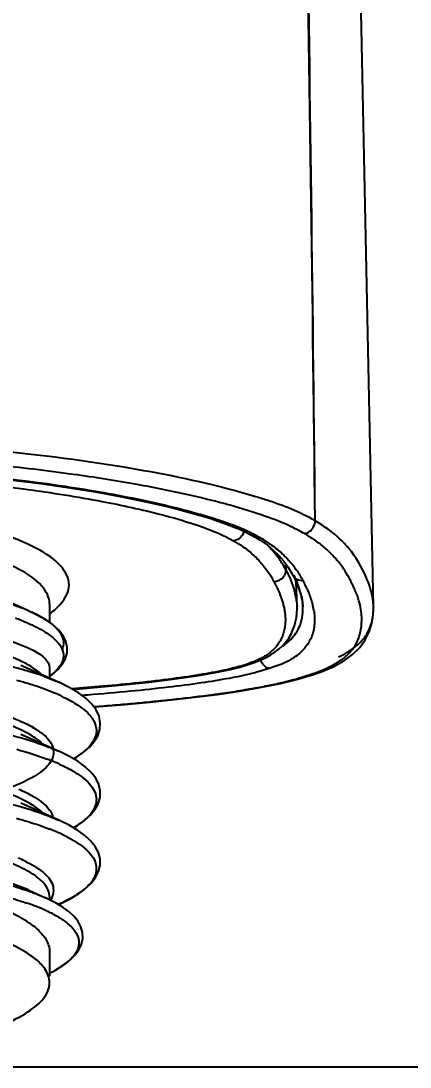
# Model space of a CAD drawing. Extents: x 11295 to 11888, y -24362 to -23942.
# Drawn here: x 11481.73 to 11491.71, y -24295.94 to -24269.13 of the extents above; entities that cross this region are included whole.
import ezdxf

# ---------------------------------------------------------------- set-up
doc = ezdxf.new("R2010")
doc.units = 0
doc.header["$MEASUREMENT"] = 0
doc.layers.get('0').update_dxf_attribs({"linetype": 'CONTINUOUS'})
doc.layers.get('DEFPOINTS').update_dxf_attribs({"linetype": 'CONTINUOUS'})
doc.layers.add('\\M+5B3DF\\M+5B4E7\\M+5CFDF', color=3, linetype='CONTINUOUS', lineweight=18)
doc.styles.add('\\M+5CAFD\\M+5D7D6', font='txt.shx')
doc.dimstyles.new('X\\M+5B3DF\\M+5B4E7\\M+5D1F9\\M+5CABD', dxfattribs={"dimtxt": 2, "dimasz": 1.5, "dimexe": 0.5, "dimexo": 0, "dimgap": 1, "dimtad": 1, "dimtoh": 1, "dimdec": 1, "dimzin": 1, "dimdsep": 46, "dimtxsty": '\\M+5CAFD\\M+5D7D6', "dimcen": 0, "dimadec": 0, "dimazin": 0, "dimtfac": 1, "dimtdec": 1, "dimtmove": 0, "dimatfit": 3, "dimfxl": 0, "dimtolj": 1, "dimtzin": 0, "dimarcsym": 0})

# ---------------------------------------------------------------- blocks, each defined once
blk = doc.blocks.new('*D3')
at = {"layer": '\\M+5B3DF\\M+5B4E7\\M+5CFDF', "color": 0, "lineweight": -2}
for p, q in [((11473.477, -24052.694), (11536.8, -24052.694)), ((11536.3, -24054.194), (11536.3, -24294.437)), ((11473.406, -24295.937), (11536.8, -24295.937))]:
    blk.add_line(p, q, dxfattribs=at)
at = {"layer": '\\M+5B3DF\\M+5B4E7\\M+5CFDF', "color": 0}
for points in [[(11536.05, -24054.194), (11536.55, -24054.194), (11536.3, -24052.694)], [(11536.05, -24294.437), (11536.55, -24294.437), (11536.3, -24295.937)]]:
    blk.add_solid(points, dxfattribs=at)
at = {"layer": 'DEFPOINTS', "color": 0}
for p in [(11473.477, -24052.694), (11473.406, -24295.937), (11536.3, -24295.937)]:
    blk.add_point(p, dxfattribs=at)
at = {"layer": '\\M+5B3DF\\M+5B4E7\\M+5CFDF', "color": 0, "insert": (11532.3, -24163.283), "char_height": 6, "attachment_point": 5, "rotation": 90, "style": '\\M+5CAFD\\M+5D7D6'}
blk.add_mtext('\\A1;243', dxfattribs=at)

msp = doc.modelspace()

# ---------------------------------------------------------------- linework, layer by layer
at = {"color": 7, "linetype": 'Continuous'}
for p, q in [((11490.768, -24284.149), (11489.77, -24236.035)), ((11488.041, -24282.561), (11488.2, -24282.692)), ((11488.513, -24283.037), (11488.518, -24283.193)), ((11488.581, -24283.13), (11488.679, -24283.292)), ((11488.679, -24283.292), (11488.7, -24283.331)), ((11488.809, -24284.135), (11488.787, -24283.51)), ((11481.945, -24284.256), (11481.359, -24283.995)), ((11488.798, -24283.999), (11488.809, -24284.135)), ((11481.945, -24284.256), (11482.01, -24284.285)), ((11482.466, -24284.07), (11482.466, -24284.547)), ((11488.81, -24284.197), (11488.809, -24284.135)), ((11488.95, -24284.037), (11488.96, -24284.15)), ((11488.96, -24284.155), (11488.96, -24284.151)), ((11490.768, -24284.17), (11490.768, -24284.149)), ((11482.677, -24285.752), (11482.791, -24285.617)), ((11482.697, -24286.078), (11481.729, -24285.647)), ((11482.162, -24285.793), (11482.027, -24285.701)), ((11482.268, -24285.884), (11482.162, -24285.793)), ((11482.466, -24285.716), (11482.466, -24285.975)), ((11488.097, -24285.729), (11487.815, -24285.814)), ((11488.32, -24285.654), (11488.097, -24285.729)), ((11488.831, -24286), (11489.189, -24285.89)), ((11489.179, -24285.894), (11489.428, -24285.81)), ((11488.387, -24286.11), (11488.831, -24286)), ((11482.697, -24287.845), (11481.729, -24287.414)), ((11482.979, -24287.983), (11482.7, -24287.846)), ((11482.699, -24289.612), (11481.729, -24289.18)), ((11482.968, -24289.744), (11482.699, -24289.612)), ((11482.372, -24291.299), (11482.3, -24291.209)), ((11481.917, -24291.401), (11482.359, -24291.6)), ((11482.466, -24291.567), (11482.455, -24291.479)), ((11482.413, -24291.625), (11482.359, -24291.6)), ((11482.631, -24291.736), (11482.413, -24291.625)), ((11482.466, -24291.567), (11482.466, -24291.652)), ((11482.705, -24291.766), (11482.697, -24291.77)), ((11482.466, -24292.989), (11482.466, -24293.609)), ((11482.766, -24293.363), (11482.638, -24293.442)), ((11482.466, -24293.533), (11482.62, -24293.453))]:
    msp.add_line(p, q, dxfattribs=at)
for points in [[(11473.467, -24280.444), (11473.873, -24280.446), (11474.933, -24280.459), (11475.965, -24280.486), (11476.966, -24280.526), (11477.933, -24280.578), (11478.866, -24280.641), (11479.765, -24280.715), (11480.627, -24280.797), (11481.452, -24280.889), (11482.239, -24280.989), (11482.986, -24281.097), (11483.692, -24281.212), (11484.357, -24281.334), (11484.979, -24281.462), (11485.557, -24281.596), (11486.089, -24281.734), (11486.571, -24281.878), (11487.001, -24282.026)], [(11487.001, -24282.026), (11487.373, -24282.176), (11487.679, -24282.326), (11487.721, -24282.35)], [(11487.724, -24282.352), (11487.864, -24282.437), (11488.041, -24282.561)], [(11488.2, -24282.692), (11488.342, -24282.83), (11488.469, -24282.975), (11488.581, -24283.13)], [(11488.702, -24283.334), (11488.755, -24283.438), (11488.811, -24283.562)], [(11488.811, -24283.562), (11488.859, -24283.684), (11488.899, -24283.806)], [(11488.899, -24283.806), (11488.93, -24283.923), (11488.95, -24284.037)], [(11482.708, -24284.753), (11482.565, -24284.618), (11482.384, -24284.488), (11482.165, -24284.362), (11482.01, -24284.285)], [(11488.704, -24284.74), (11488.743, -24284.634), (11488.773, -24284.525), (11488.794, -24284.416), (11488.806, -24284.307), (11488.81, -24284.197)], [(11490.006, -24285.534), (11490.233, -24285.37), (11490.417, -24285.191), (11490.559, -24284.995), (11490.663, -24284.784), (11490.728, -24284.563), (11490.762, -24284.339), (11490.768, -24284.17)], [(11482.791, -24285.617), (11482.871, -24285.474), (11482.914, -24285.327), (11482.918, -24285.179), (11482.884, -24285.033), (11482.814, -24284.891), (11482.708, -24284.753)], [(11488.525, -24285.043), (11488.595, -24284.946), (11488.655, -24284.844), (11488.704, -24284.74)], [(11488.353, -24285.221), (11488.444, -24285.134), (11488.525, -24285.043)], [(11487.884, -24285.508), (11488.018, -24285.445), (11488.14, -24285.376), (11488.252, -24285.301), (11488.353, -24285.221)], [(11487.341, -24285.69), (11487.558, -24285.625), (11487.593, -24285.613)], [(11487.582, -24285.617), (11487.738, -24285.566), (11487.884, -24285.508)], [(11489.428, -24285.81), (11489.736, -24285.681), (11490.006, -24285.534)], [(11482.466, -24285.922), (11482.53, -24285.879), (11482.677, -24285.752)], [(11483.049, -24286.258), (11483.234, -24286.244), (11483.608, -24286.213), (11483.973, -24286.181), (11484.331, -24286.147), (11484.68, -24286.112), (11485.02, -24286.075), (11485.352, -24286.036), (11485.674, -24285.995), (11485.986, -24285.951), (11486.286, -24285.906), (11486.573, -24285.857), (11486.845, -24285.806), (11487.102, -24285.75), (11487.341, -24285.69)], [(11483.205, -24286.351), (11482.985, -24286.219), (11482.7, -24286.079)], [(11487.383, -24286.299), (11487.902, -24286.209), (11488.387, -24286.11)], [(11483.077, -24288.041), (11483.151, -24287.998), (11483.331, -24287.874), (11483.484, -24287.741), (11483.608, -24287.6), (11483.698, -24287.449), (11483.753, -24287.286), (11483.765, -24287.116), (11483.732, -24286.948), (11483.657, -24286.788), (11483.542, -24286.634), (11483.39, -24286.488), (11483.205, -24286.351)], [(11483.6, -24286.712), (11483.731, -24286.703), (11484.392, -24286.648), (11485.033, -24286.589), (11485.655, -24286.525), (11486.254, -24286.456), (11486.831, -24286.381), (11487.383, -24286.299)], [(11483.076, -24289.807), (11483.181, -24289.746), (11483.358, -24289.619), (11483.507, -24289.485), (11483.625, -24289.342), (11483.71, -24289.191), (11483.758, -24289.029), (11483.763, -24288.861), (11483.725, -24288.696), (11483.647, -24288.539), (11483.532, -24288.389), (11483.38, -24288.247), (11483.197, -24288.112), (11482.979, -24287.983)], [(11482.705, -24291.766), (11482.77, -24291.736), (11483.009, -24291.616), (11483.212, -24291.492), (11483.386, -24291.363), (11483.531, -24291.226), (11483.643, -24291.082), (11483.721, -24290.93), (11483.762, -24290.768), (11483.76, -24290.602), (11483.717, -24290.441), (11483.635, -24290.287), (11483.518, -24290.141), (11483.367, -24290.002), (11483.184, -24289.871), (11482.968, -24289.744)], [(11482.62, -24293.453), (11482.815, -24293.332), (11482.979, -24293.207), (11483.113, -24293.074), (11483.215, -24292.935), (11483.283, -24292.791), (11483.315, -24292.642), (11483.309, -24292.491), (11483.268, -24292.347), (11483.196, -24292.211), (11483.095, -24292.084), (11482.967, -24291.963), (11482.813, -24291.847), (11482.631, -24291.736)]]:
    msp.add_lwpolyline(points, dxfattribs=at)
for centre, radius, start, end in [((11486.131, -24285.416), 3.498, 56.8562, 60.104), ((11486.278, -24284.363), 2.526, 34.5893, 44.7236), ((11485.976, -24284.708), 2.55, 42.1563, 49.5986), ((11486.149, -24284.451), 2.682, 27.9871, 34.5694), ((11485.935, -24284.676), 3.101, 22.7822, 25.5418), ((11486.559, -24284.758), 2.724, 27.9694, 31.3606), ((11485.965, -24285.079), 3.399, 25.8634, 28.0672), ((11488.211, -24283.2), 0.303, 271.8115, 281.8746), ((11486.861, -24284.273), 1.957, 12.6121, 15.806), ((11486.22, -24284.956), 3.116, 23.5664, 25.8623), ((11487.11, -24284.219), 1.702, 7.4059, 12.6605), ((11479.949, -24288.751), 4.918, 66.0541, 68.6329), ((11487.521, -24284.2), 1.439, 1.9668, 5.4391), ((11487.461, -24284.536), 1.803, 9.8213, 12.9743), ((11479.541, -24290.11), 6.031, 68.6117, 70.1552), ((11488.223, -24284.535), 1.032, 330.2501, 334.6603), ((11480.538, -24288.082), 2.809, 57.9883, 61.69), ((11486.388, -24282.418), 3.389, 286.6052, 289.0501), ((11486.771, -24283.139), 2.586, 286.2575, 287.9021), ((11479.822, -24292.783), 7.298, 69.8437, 72.1473), ((11478.6, -24297.089), 11.463, 74.0098, 74.6987), ((11479.152, -24295.19), 9.486, 72.1532, 74.0557), ((11479.822, -24293.107), 7.298, 69.8437, 72.1473), ((11480.269, -24291.887), 5.999, 67.2445, 69.8376), ((11480.771, -24290.698), 4.708, 64.2486, 67.2826), ((11480.583, -24289.737), 2.892, 59.3, 63.249), ((11480.112, -24294.075), 6.448, 68.6937, 69.1748), ((11480.363, -24293.435), 5.76, 67.2812, 68.7096), ((11480.593, -24292.883), 5.163, 66.5122, 67.2668), ((11480.733, -24292.561), 4.811, 65.573, 66.5137), ((11480.083, -24292.522), 4.026, 63.785, 66.6507), ((11480.361, -24291.957), 3.397, 60.3794, 63.7854), ((11480.424, -24295.063), 5.609, 67.3515, 68.5987), ((11480.655, -24294.51), 5.009, 65.7774, 67.3549), ((11480.777, -24294.235), 4.709, 65.5832, 65.7624), ((11480.949, -24293.865), 4.301, 62.6515, 65.6234), ((11480.019, -24294.442), 4.193, 64.2863, 66.926), ((11479.796, -24297.854), 6.462, 69.7278, 71.2132), ((11480.042, -24297.186), 5.75, 68.9085, 69.7133), ((11480.311, -24296.495), 5.009, 66.304, 68.9373), ((11480.633, -24295.747), 4.194, 65.2401, 66.2329), ((11480.781, -24295.426), 3.842, 64.1893, 65.2428), ((11480.997, -24294.983), 3.348, 61.9003, 64.213), ((11481.002, -24290.6), 3.28, 296.5157, 299.2232), ((11481.196, -24290.953), 2.877, 299.2699, 300.0752)]:
    msp.add_arc(centre, radius, start, end, dxfattribs=at)
for points, start_tangent, end_tangent in [([(11489.274, -24281.944), (11488.713, -24246.595), (11487.836, -24213.718), (11486.94, -24183.366)], (-0.010381, 0.999946), (-0.021969, 0.999759)), ([(11489.274, -24281.944), (11489.019, -24263.215), (11488.709, -24246.3), (11488.351, -24231.039), (11487.855, -24213.348), (11487.372, -24197.358), (11487.028, -24183.365)], (-0.011565, 0.999933), (-0.019333, 0.999813)), ([(11488.034, -24281.414), (11487.72, -24281.316), (11484.881, -24280.659), (11481.232, -24280.161), (11477.57, -24279.887), (11473.277, -24279.782), (11469.077, -24279.9), (11465.403, -24280.189), (11461.377, -24280.785), (11459.036, -24281.373), (11458.878, -24281.425)], (-0.951046, 0.309049), (-0.949379, -0.314132)), ([(11486.934, -24281.501), (11486.02, -24281.277), (11484.71, -24281.013), (11483.068, -24280.753), (11481.051, -24280.512), (11478.619, -24280.311), (11475.818, -24280.178), (11473.666, -24280.142)], (-0.965753, 0.259461), (-0.999996, 0.002909)), ([(11487.144, -24282.047), (11486.673, -24281.887), (11484.836, -24281.416), (11482.871, -24281.067), (11480.352, -24280.759), (11477.203, -24280.529), (11473.467, -24280.435)], (-0.936873, 0.349671), (-0.999981, 0.006155)), ([(11473.466, -24280.616), (11476.439, -24280.678), (11479.293, -24280.856), (11481.736, -24281.117), (11483.703, -24281.426), (11485.248, -24281.761), (11486.402, -24282.108), (11487.181, -24282.453)], (1, -0.000404), (0.866923, -0.498441)), ([(11482.966, -24283.584), (11482.761, -24283.114), (11482.149, -24282.66), (11481.157, -24282.247), (11479.828, -24281.892), (11478.221, -24281.611), (11476.405, -24281.417), (11474.46, -24281.318), (11472.472, -24281.318), (11470.527, -24281.417), (11468.711, -24281.611), (11467.103, -24281.892), (11465.774, -24282.247), (11464.783, -24282.66), (11464.17, -24283.114), (11463.966, -24283.584)], (0, 1), (0, -1)), ([(11488.644, -24282.087), (11487.976, -24281.82), (11487.092, -24281.544), (11486.934, -24281.501)], (-0.906511, 0.422183), (-0.965753, 0.259461)), ([(11489.274, -24281.944), (11488.034, -24281.414)], (-0.864514, 0.502608), (-0.951046, 0.309049)), ([(11482.466, -24284.07), (11482.269, -24283.621), (11481.688, -24283.192), (11480.747, -24282.801), (11479.488, -24282.465), (11477.966, -24282.2), (11476.247, -24282.016), (11474.407, -24281.923), (11472.525, -24281.923), (11470.685, -24282.016), (11468.966, -24282.2), (11467.444, -24282.465), (11466.185, -24282.801), (11465.244, -24283.192), (11464.663, -24283.621), (11464.466, -24284.07)], (0, 1), (0, -1)), ([(11487.545, -24282.213), (11487.144, -24282.047)], (-0.907381, 0.42031), (-0.936873, 0.349671)), ([(11488.997, -24282.269), (11488.682, -24282.105), (11488.644, -24282.087)], (-0.868111, 0.496369), (-0.906511, 0.422183)), ([(11488.997, -24282.269), (11489.133, -24282.212), (11489.234, -24282.094), (11489.274, -24281.944)], (0.99047, 0.137729), (0.031463, 0.999505)), ([(11489.908, -24282.41), (11489.274, -24281.944)], (-0.729842, 0.683615), (-0.865031, 0.501718)), ([(11487.448, -24282.213), (11487.427, -24282.272), (11487.325, -24282.396), (11487.181, -24282.453)], (-0.247887, -0.968789), (-0.99503, -0.09958)), ([(11487.874, -24282.383), (11487.545, -24282.213)], (-0.866414, 0.499326), (-0.907381, 0.42031)), ([(11487.874, -24282.383), (11487.738, -24282.359), (11487.724, -24282.352)], (-0.995037, -0.099504), (-0.865998, 0.500048)), ([(11489.304, -24282.466), (11489.261, -24282.436), (11488.997, -24282.269)], (-0.813815, 0.581125), (-0.865809, 0.500375)), ([(11490.768, -24284.149), (11490.754, -24283.965), (11490.581, -24283.383), (11490.135, -24282.649), (11489.908, -24282.41)], (-0.019533, 0.999809), (-0.729842, 0.683615)), ([(11487.181, -24282.453), (11487.629, -24282.766)], (0.866983, -0.498338), (0.761098, -0.648637)), ([(11488.043, -24282.487), (11488.342, -24282.709), (11488.59, -24282.947)], (0.837041, -0.54714), (0.674567, -0.738213)), ([(11489.59, -24282.697), (11489.549, -24282.66), (11489.304, -24282.466)], (-0.738442, 0.674317), (-0.813815, 0.581125)), ([(11488.59, -24282.947), (11488.698, -24283.073), (11488.885, -24283.34)], (0.674567, -0.738213), (0.520565, -0.853822)), ([(11490.107, -24283.341), (11490.033, -24283.22), (11489.809, -24282.92), (11489.59, -24282.697)], (-0.502699, 0.864461), (-0.738442, 0.674317)), ([(11487.867, -24282.996), (11487.969, -24283.118), (11488.22, -24283.503)], (0.670631, -0.741791), (0.468681, -0.883367)), ([(11488.518, -24283.193), (11488.481, -24283.344), (11488.372, -24283.458), (11488.273, -24283.497)], (0.036909, -0.999319), (-0.978784, -0.204894)), ([(11488.518, -24283.193), (11488.546, -24283.247), (11488.575, -24283.305), (11488.606, -24283.371), (11488.638, -24283.443), (11488.66, -24283.496)], (0.47007, -0.882629), (0.373728, -0.927538)), ([(11488.764, -24283.41), (11488.708, -24283.345), (11488.702, -24283.334)], (-0.757664, 0.652645), (-0.480954, 0.876746)), ([(11488.965, -24283.48), (11488.815, -24283.445), (11488.764, -24283.41)], (-0.999532, -0.030583), (-0.757664, 0.652645)), ([(11488.954, -24284.064), (11488.849, -24283.617), (11488.794, -24283.475)], (-0.094637, 0.995512), (-0.386798, 0.922165)), ([(11490.378, -24283.935), (11490.332, -24283.804), (11490.209, -24283.528), (11490.107, -24283.341)], (-0.305117, 0.952315), (-0.502699, 0.864461)), ([(11482.471, -24284.317), (11482.761, -24284.055), (11482.966, -24283.584)], (0.817437, 0.576017), (0, 1)), ([(11488.22, -24283.503), (11488.249, -24283.558), (11488.277, -24283.616), (11488.308, -24283.681), (11488.34, -24283.753), (11488.372, -24283.833), (11488.405, -24283.92), (11488.435, -24284.015), (11488.463, -24284.117), (11488.486, -24284.227), (11488.503, -24284.345), (11488.51, -24284.474), (11488.503, -24284.612), (11488.481, -24284.746)], (0.468838, -0.883284), (-0.221191, -0.975231)), ([(11488.66, -24283.496), (11488.671, -24283.523), (11488.703, -24283.611), (11488.734, -24283.706), (11488.744, -24283.74)], (0.373728, -0.927538), (0.271684, -0.962387)), ([(11489.076, -24283.71), (11489.121, -24283.82), (11489.218, -24284.131)], (0.399559, -0.916708), (0.224018, -0.974585)), ([(11481.076, -24283.949), (11481.588, -24284.113), (11481.741, -24284.17)], (0.961256, -0.275657), (0.930974, -0.365087)), ([(11490.375, -24284.985), (11490.429, -24284.816), (11490.459, -24284.642), (11490.468, -24284.462), (11490.454, -24284.266), (11490.411, -24284.048), (11490.378, -24283.935)], (0.377794, 0.92589), (-0.305117, 0.952315)), ([(11482.01, -24284.285), (11482.016, -24284.288), (11482.354, -24284.471), (11482.602, -24284.659), (11482.664, -24284.723)], (0.906697, -0.421782), (0.66628, -0.745702)), ([(11488.859, -24284.685), (11488.959, -24284.155)], (0.425975, 0.904735), (-0.031305, 0.99951)), ([(11489.238, -24284.228), (11489.259, -24284.413), (11489.26, -24284.502)], (0.170067, -0.985432), (-0.014463, -0.999895)), ([(11489.875, -24285.432), (11490.088, -24285.319), (11490.519, -24284.958), (11490.695, -24284.639), (11490.759, -24284.35), (11490.768, -24284.17)], (0.903215, 0.429188), (-0.006403, 0.999979)), ([(11481.87, -24285.61), (11481.489, -24285.432), (11480.754, -24285.188), (11479.841, -24284.975), (11478.771, -24284.799), (11477.571, -24284.666), (11476.271, -24284.579), (11474.901, -24284.544), (11473.496, -24284.56)], (-0.880001, 0.474972), (-0.999539, -0.030358)), ([(11475.216, -24284.376), (11476.534, -24284.392), (11477.785, -24284.451), (11478.936, -24284.55), (11479.958, -24284.686), (11480.83, -24284.854), (11481.53, -24285.046), (11482.045, -24285.26), (11482.361, -24285.486), (11482.466, -24285.716)], (0.99999, 0.004489), (0, -1)), ([(11481.741, -24284.494), (11482.016, -24284.612), (11482.139, -24284.672)], (0.930974, -0.365087), (0.889682, -0.456581)), ([(11489.26, -24284.502), (11489.247, -24284.67), (11489.232, -24284.75)], (-0.014463, -0.999895), (-0.215701, -0.97646)), ([(11482.139, -24284.672), (11482.354, -24284.795), (11482.602, -24284.983)], (0.889682, -0.456581), (0.72718, -0.686447)), ([(11482.664, -24284.723), (11482.757, -24284.851), (11482.819, -24285.044), (11482.787, -24285.237)], (0.66628, -0.745702), (-0.372654, -0.92797)), ([(11488.481, -24284.746), (11488.446, -24284.867), (11488.401, -24284.974), (11488.345, -24285.071), (11488.28, -24285.159), (11488.205, -24285.241), (11488.113, -24285.321), (11488.112, -24285.322)], (-0.221191, -0.975231), (-0.785243, -0.619188)), ([(11488.753, -24284.86), (11488.859, -24284.685)], (0.599179, 0.800615), (0.425975, 0.904735)), ([(11489.232, -24284.75), (11489.186, -24284.903), (11489.155, -24284.976)], (-0.215701, -0.97646), (-0.427976, -0.90379)), ([(11465.858, -24286.044), (11466.226, -24285.936), (11467.447, -24285.639), (11468.818, -24285.392), (11470.305, -24285.199), (11471.87, -24285.064), (11473.476, -24284.99), (11475.081, -24284.976), (11476.646, -24285.023), (11478.131, -24285.127), (11479.501, -24285.286), (11480.72, -24285.494), (11481.758, -24285.745), (11482.059, -24285.837)], (0.955137, 0.296165), (0.951618, -0.307284)), ([(11482.602, -24284.983), (11482.757, -24285.175), (11482.819, -24285.368)], (0.72718, -0.686447), (0.076115, -0.997099)), ([(11488.401, -24285.18), (11488.446, -24285.15), (11488.753, -24284.86)], (0.846156, 0.532935), (0.599179, 0.800615)), ([(11489.119, -24285.047), (11489.076, -24285.115), (11488.913, -24285.304), (11488.774, -24285.417)], (-0.496219, -0.868198), (-0.813847, -0.581079)), ([(11490.184, -24285.292), (11490.268, -24285.185), (11490.372, -24284.994), (11490.375, -24284.985)], (0.660642, 0.750701), (0.377794, 0.92589)), ([(11488.112, -24285.322), (11487.999, -24285.402), (11487.955, -24285.428)], (-0.785243, -0.619188), (-0.862499, -0.506059)), ([(11490.039, -24285.433), (11490.084, -24285.393), (11490.184, -24285.292)], (0.766776, 0.641915), (0.660642, 0.750701)), ([(11482.819, -24285.368), (11482.788, -24285.56), (11482.665, -24285.748)], (0.076115, -0.997099), (-0.669914, -0.742439)), ([(11487.582, -24285.616), (11487.494, -24285.621)], (-0.961303, -0.275493), (-0.984036, 0.177968)), ([(11487.955, -24285.428), (11487.859, -24285.48), (11487.695, -24285.553), (11487.565, -24285.599)], (-0.862499, -0.506059), (-0.951523, -0.307578)), ([(11488.097, -24285.729), (11487.98, -24285.67), (11487.895, -24285.558), (11487.878, -24285.511)], (-0.984097, 0.177632), (-0.262628, 0.964897)), ([(11488.774, -24285.417), (11488.695, -24285.47), (11488.422, -24285.612), (11488.32, -24285.654)], (-0.813847, -0.581079), (-0.933939, -0.357434)), ([(11489.382, -24285.798), (11489.77, -24285.617), (11490.039, -24285.433)], (0.933306, 0.359081), (0.766776, 0.641915)), ([(11482.665, -24285.748), (11482.466, -24285.922)], (-0.669914, -0.742439), (-0.813838, -0.581091)), ([(11487.357, -24285.665), (11487.025, -24285.751), (11486.387, -24285.876), (11485.613, -24285.991), (11484.749, -24286.094), (11483.837, -24286.183), (11483.035, -24286.249)], (-0.958082, -0.286495), (-0.997103, -0.076062)), ([(11487.815, -24285.814), (11487.651, -24285.856), (11487.069, -24285.979)], (-0.965333, -0.26102), (-0.983261, -0.182202)), ([(11488.288, -24286.116), (11488.659, -24286.026), (11489.088, -24285.899)], (0.976544, 0.215317), (0.948194, 0.317692)), ([(11489.088, -24285.899), (11489.253, -24285.845), (11489.382, -24285.798)], (0.955724, 0.294265), (0.933306, 0.359081)), ([(11489.088, -24285.899), (11489.178, -24285.894)], (0.982973, -0.18375), (0.958454, 0.285247)), ([(11464.842, -24287.968), (11465.157, -24287.748), (11465.869, -24287.391), (11466.78, -24287.066), (11467.869, -24286.78), (11469.105, -24286.54), (11470.456, -24286.35), (11471.887, -24286.214), (11473.359, -24286.135), (11474.834, -24286.114), (11476.274, -24286.15), (11477.639, -24286.241), (11478.894, -24286.383), (11480.005, -24286.571), (11480.944, -24286.8), (11481.686, -24287.061), (11482.21, -24287.347), (11482.504, -24287.649), (11482.559, -24287.957), (11482.374, -24288.264), (11481.954, -24288.558), (11481.309, -24288.832), (11480.458, -24289.076), (11479.422, -24289.284), (11478.229, -24289.447), (11476.91, -24289.562), (11475.5, -24289.624), (11474.037, -24289.629), (11472.558, -24289.576), (11471.103, -24289.467), (11469.711, -24289.301), (11468.418, -24289.083), (11467.258, -24288.817), (11466.262, -24288.509), (11465.457, -24288.166), (11464.967, -24287.874)], (0.776653, 0.629929), (-0.814271, 0.580485)), ([(11465.371, -24287.626), (11465.869, -24287.391), (11466.78, -24287.066), (11467.869, -24286.78), (11469.105, -24286.54), (11470.456, -24286.35), (11471.887, -24286.214), (11473.359, -24286.135), (11474.834, -24286.114), (11476.274, -24286.15), (11477.639, -24286.241), (11478.894, -24286.383), (11480.005, -24286.571), (11480.944, -24286.8), (11481.686, -24287.061), (11482.21, -24287.347), (11482.504, -24287.649), (11482.559, -24287.957), (11482.374, -24288.264), (11481.954, -24288.558), (11481.309, -24288.832), (11480.458, -24289.076), (11479.422, -24289.284), (11478.229, -24289.447), (11476.91, -24289.562), (11475.5, -24289.624), (11474.037, -24289.629), (11472.558, -24289.576), (11471.103, -24289.467), (11469.711, -24289.301), (11468.418, -24289.083), (11467.258, -24288.817), (11466.262, -24288.509), (11465.457, -24288.166), (11464.967, -24287.874)], (0.881509, 0.472168), (-0.814271, 0.580485)), ([(11482.337, -24285.932), (11482.589, -24286.031), (11482.697, -24286.078)], (0.938496, -0.345289), (0.912786, -0.408437)), ([(11487.069, -24285.979), (11486.354, -24286.097), (11485.51, -24286.207), (11484.541, -24286.311), (11483.444, -24286.407), (11483.297, -24286.419)], (-0.983261, -0.182202), (-0.997063, -0.076585)), ([(11487.698, -24286.232), (11488.102, -24286.155), (11488.288, -24286.116)], (0.984466, 0.175574), (0.976544, 0.215317)), ([(11482.025, -24287.461), (11481.486, -24287.193), (11480.75, -24286.949), (11479.835, -24286.735), (11478.764, -24286.56), (11477.564, -24286.427), (11476.263, -24286.341), (11474.893, -24286.306), (11473.492, -24286.32)], (-0.848289, 0.529534), (-0.999535, -0.030488)), ([(11483.593, -24286.704), (11484.135, -24286.66), (11484.658, -24286.615), (11485.141, -24286.568), (11485.602, -24286.52), (11486.058, -24286.468), (11486.527, -24286.41), (11487.022, -24286.342), (11487.549, -24286.258), (11487.698, -24286.232)], (0.997126, 0.07576), (0.984466, 0.175574)), ([(11482.816, -24286.458), (11483.193, -24286.669), (11483.555, -24287.001), (11483.665, -24287.342), (11483.521, -24287.682), (11483.126, -24288.012), (11483.077, -24288.042)], (0.900117, -0.435649), (-0.862585, -0.505912)), ([(11465.599, -24287.895), (11465.951, -24287.783), (11467.13, -24287.475), (11468.467, -24287.215), (11469.928, -24287.008), (11471.478, -24286.859), (11473.077, -24286.769), (11474.686, -24286.741), (11476.265, -24286.773), (11477.774, -24286.863), (11479.175, -24287.009), (11480.434, -24287.205), (11481.52, -24287.446), (11482.404, -24287.725), (11482.697, -24287.845)], (0.948488, 0.316814), (0.912933, -0.408109)), ([(11482.278, -24287.655), (11482.025, -24287.461)], (-0.701677, 0.712496), (-0.848289, 0.529534)), ([(11482.06, -24287.25), (11482.21, -24287.347), (11482.435, -24287.545)], (0.859234, -0.511583), (0.632871, -0.774257)), ([(11482.435, -24287.545), (11482.504, -24287.649), (11482.553, -24287.782)], (0.632871, -0.774257), (0.22151, -0.975158)), ([(11481.622, -24287.798), (11482.404, -24288.049)], (0.964823, -0.262902), (0.934653, -0.355561)), ([(11482.025, -24289.228), (11481.485, -24288.959), (11480.748, -24288.715), (11479.832, -24288.502), (11478.76, -24288.326), (11477.558, -24288.193), (11476.26, -24288.11)], (-0.848455, 0.529267), (-0.998965, 0.045476)), ([(11482.723, -24288.181), (11483.066, -24288.356)], (0.910447, -0.413626), (0.865689, -0.500583)), ([(11465.737, -24289.616), (11466.823, -24289.314), (11468.124, -24289.041), (11469.558, -24288.821), (11471.089, -24288.657), (11472.68, -24288.553), (11474.29, -24288.509), (11475.88, -24288.526), (11477.409, -24288.602), (11478.841, -24288.735), (11480.138, -24288.919), (11481.269, -24289.15), (11482.206, -24289.42), (11482.697, -24289.612)], (0.952173, 0.305558), (0.913105, -0.407724)), ([(11483.066, -24288.356), (11483.489, -24288.685), (11483.661, -24289.024), (11483.58, -24289.366), (11483.246, -24289.699), (11483.08, -24289.806)], (0.865689, -0.500583), (-0.859112, -0.511788)), ([(11482.04, -24289.004), (11482.422, -24289.301)], (0.868935, -0.494926), (0.646158, -0.763204)), ([(11482.278, -24289.422), (11482.025, -24289.228)], (-0.701671, 0.712501), (-0.848455, 0.529267)), ([(11482.422, -24289.301), (11482.557, -24289.547)], (0.646158, -0.763204), (0.234194, -0.97219)), ([(11481.619, -24289.564), (11482.206, -24289.744), (11482.47, -24289.841)], (0.964713, -0.263305), (0.930974, -0.365085)), ([(11482.3, -24291.209), (11482.093, -24291.035), (11481.633, -24290.784), (11481.004, -24290.552), (11480.217, -24290.345), (11479.29, -24290.167), (11478.241, -24290.024), (11477.093, -24289.918), (11475.869, -24289.854), (11474.595, -24289.834)], (-0.678921, 0.734211), (-0.999999, -0.001167)), ([(11482.924, -24290.045), (11483.407, -24290.369), (11483.642, -24290.707), (11483.624, -24291.049), (11483.352, -24291.385), (11482.833, -24291.706), (11482.705, -24291.766)], (0.887903, -0.46003), (-0.912256, -0.409622)), ([(11481.838, -24290.664), (11482.306, -24290.955), (11482.54, -24291.259), (11482.559, -24291.465)], (0.900718, -0.434405), (-0.120167, -0.992754)), ([(11481.917, -24291.402), (11481.654, -24291.296), (11481.04, -24291.119), (11480.272, -24290.967), (11479.365, -24290.846), (11478.337, -24290.761)], (-0.911121, 0.41214), (-0.998165, 0.060555)), ([(11478.337, -24290.761), (11478.734, -24290.799), (11479.12, -24290.843), (11479.494, -24290.891), (11479.857, -24290.945), (11480.206, -24291.003), (11480.54, -24291.066), (11480.858, -24291.132), (11481.16, -24291.204), (11481.445, -24291.279), (11481.711, -24291.357), (11481.958, -24291.44), (11482.184, -24291.525), (11482.354, -24291.598)], (0.99604, -0.088909), (0.911975, -0.410246)), ([(11478.337, -24291.085), (11479.365, -24291.289), (11480.272, -24291.524), (11481.039, -24291.784), (11481.654, -24292.067), (11482.102, -24292.366), (11482.375, -24292.676), (11482.466, -24292.989)], (0.985219, -0.171297), (0, -1)), ([(11480.54, -24291.389), (11480.858, -24291.456), (11481.16, -24291.528), (11481.445, -24291.603), (11481.711, -24291.681), (11481.877, -24291.736)], (0.980863, -0.194699), (0.94663, -0.322321)), ([(11482.455, -24291.479), (11482.372, -24291.299)], (-0.234777, 0.972049), (-0.560249, 0.828324)), ([(11482.559, -24291.465), (11482.535, -24291.568)], (-0.120167, -0.992754), (-0.339354, -0.940659)), ([(11482.249, -24293.305), (11481.978, -24293.077), (11481.381, -24292.75), (11480.568, -24292.452), (11479.561, -24292.189), (11478.388, -24291.97), (11477.081, -24291.801), (11475.675, -24291.685), (11474.209, -24291.626), (11472.723, -24291.626), (11471.257, -24291.685), (11469.851, -24291.801), (11468.543, -24291.97), (11467.37, -24292.189), (11466.364, -24292.452), (11465.551, -24292.75), (11464.954, -24293.077), (11464.682, -24293.305)], (-0.677643, 0.735391), (-0.677643, -0.735391)), ([(11482.535, -24291.568), (11482.488, -24291.663)], (-0.339354, -0.940659), (-0.534064, -0.845444)), ([(11482.574, -24292.029), (11482.737, -24292.123), (11482.786, -24292.155)], (0.881861, -0.471509), (0.83139, -0.555689)), ([(11482.786, -24292.155), (11482.876, -24292.219), (11482.992, -24292.317), (11483.085, -24292.417), (11483.153, -24292.518), (11483.197, -24292.621), (11483.215, -24292.723), (11483.209, -24292.827), (11483.178, -24292.93), (11483.122, -24293.034), (11483.04, -24293.136), (11482.933, -24293.238), (11482.801, -24293.339), (11482.766, -24293.363)], (0.83139, -0.555689), (-0.833004, -0.553267)), ([(11482.466, -24293.778), (11482.343, -24293.422), (11482.249, -24293.305)], (0, 1), (-0.677643, 0.735391)), ([(11464.466, -24293.778), (11464.589, -24294.133), (11464.954, -24294.479), (11465.551, -24294.806), (11466.364, -24295.104), (11467.37, -24295.366), (11468.543, -24295.585), (11469.851, -24295.755), (11471.257, -24295.871), (11472.723, -24295.93), (11474.209, -24295.93), (11475.675, -24295.871), (11477.081, -24295.755), (11478.388, -24295.585), (11479.561, -24295.366), (11480.568, -24295.104), (11481.381, -24294.806), (11481.978, -24294.479), (11482.343, -24294.133), (11482.451, -24293.897)], (0, -1), (0.234796, 0.972045)), ([(11482.451, -24293.897), (11482.466, -24293.778)], (0.234796, 0.972045), (0, 1))]:
    msp.add_spline(points, degree=3, dxfattribs=dict(at, start_tangent=start_tangent, end_tangent=end_tangent))

# ---------------------------------------------------------------- dimensions: what is measured, and where the dimension line sits
at = {"layer": '\\M+5B3DF\\M+5B4E7\\M+5CFDF'}
dim = msp.add_linear_dim(base=(11536.3, -24295.937), p1=(11473.477, -24052.694), p2=(11473.406, -24295.937), angle=90, text='243', dimstyle='X\\M+5B3DF\\M+5B4E7\\M+5D1F9\\M+5CABD', override={"dimtxt": 6}, dxfattribs=at)
dim.commit()
dim.dimension.update_dxf_attribs({"geometry": '*D3', "text_midpoint": (11536.3, -24163.283), "dimtype": 128})

doc.saveas('drawing.dxf')
